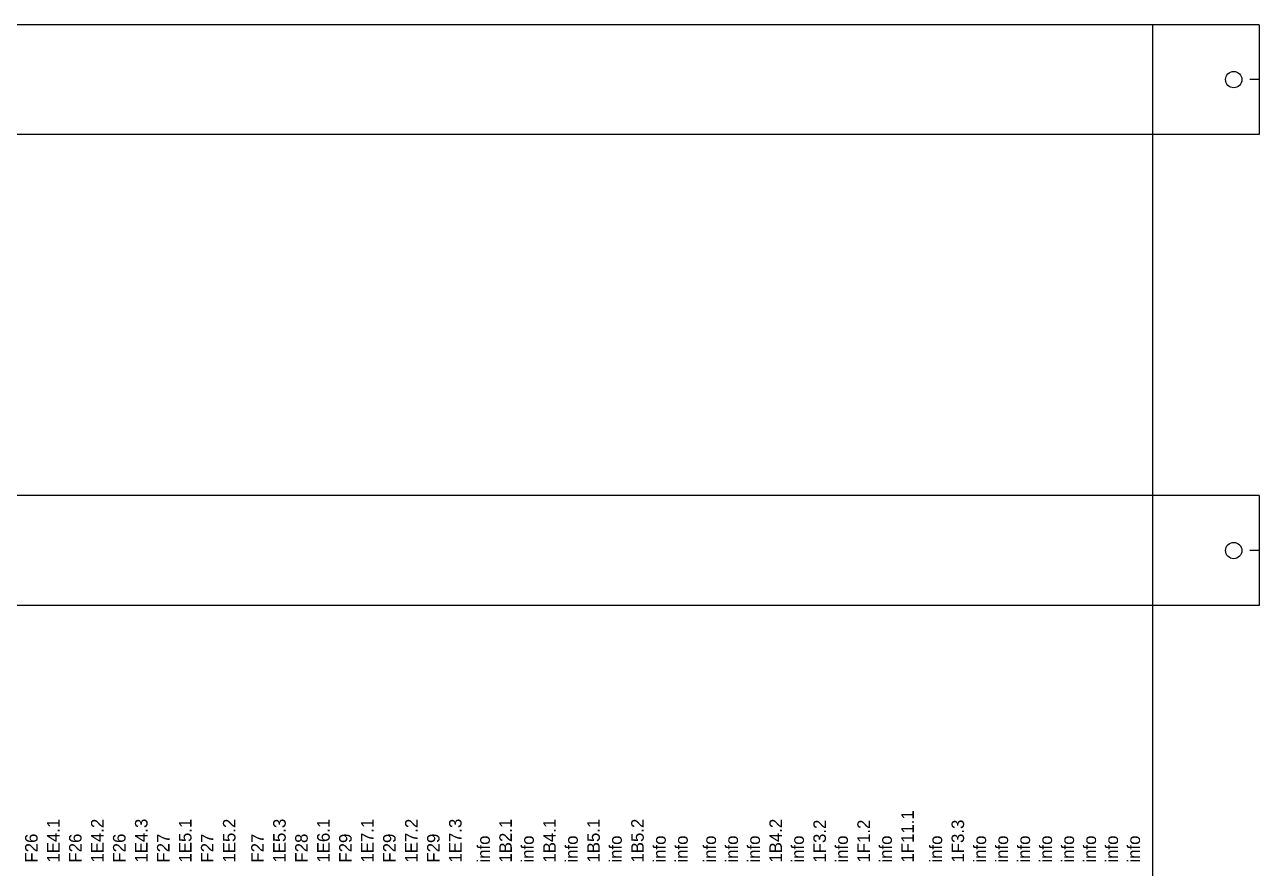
# Model space of a CAD drawing. Header units: millimetres. Extents: x 2151 to 5908, y -441 to 3322.
# Drawn here: x 3490.9 to 3884, y 1979.7 to 2248.4 of the extents above; entities that cross this region are included whole.
import ezdxf
from ezdxf.enums import TextEntityAlignment as Align

# ---------------------------------------------------------------- set-up
doc = ezdxf.new("R2010")
doc.units = ezdxf.units.MM
doc.layers.add('2DE_OBJ_Eti-Apparatus', color=7, linetype='Continuous', lineweight=25)
doc.styles.add('CP_ATTR', font='ARIAL.TTF')
doc.styles.add('CP_SIGNAL', font='cp_simplex.shx')

# ---------------------------------------------------------------- blocks, each defined once
blk = doc.blocks.new('2de_eti_9_4352_5ex0yz5')
at = {"linetype": 'Continuous'}
for p, q in [((716, 35), (0, 35)), ((716, 35), (716, 0)), ((716, 17.5), (713, 17.5)), ((716, 0), (0, 0))]:
    blk.add_line(p, q, dxfattribs=at)
blk.add_circle((707.85, 17.5), 2.6, dxfattribs=at)
at = {"linetype": 'ByBlock', "style": 'CP_ATTR', "flags": 9}
for tag in ['EL-STATUS', 'FUNCTION', 'ARTICLE-2', 'ARTICLE-1', 'WEIGHT', 'IP', 'CURRENT', 'LINK', 'OTHER', 'CHARACTER', 'POWER', 'VOLTAGE', 'PRODUCER', 'ORDER-NO', 'PRODUCT-TYPE', 'ARTICLE', 'GROUP', 'NUMBER', 'NAME']:
    blk.add_attdef(tag, text='', height=0.00005, dxfattribs=at).set_placement((0, 5), align=Align.MIDDLE_LEFT)

msp = doc.modelspace()

# ---------------------------------------------------------------- linework, layer by layer
at = {"color": 1}
msp.add_lwpolyline([(3850, 2248.43), (3850, 563.43)], dxfattribs=at)

# ---------------------------------------------------------------- block references
at = {"layer": '2DE_OBJ_Eti-Apparatus'}
for p in [(3168.02, 2213.43), (3168.02, 2063.43)]:
    msp.add_blockref('2de_eti_9_4352_5ex0yz5', p, dxfattribs=at)

# ---------------------------------------------------------------- texts
at = {"char_height": 4, "width": 50, "attachment_point": 1, "rotation": 90, "style": 'CP_SIGNAL'}
for s, insert in [('\\pxi0,l1,sm1,qj;1F11.1', (3770.02, 1977.54)), ('\\pxi0,l1,sm1,qj;1E4.1', (3498.02, 1977.54)), ('\\pxi0,l1,sm1,qj;1E4.2', (3512.02, 1977.54)), ('\\pxi0,l1,sm1,qj;1E4.3', (3526.02, 1977.54)), ('\\pxi0,l1,sm1,qj;1E5.1', (3540.02, 1977.54)), ('\\pxi0,l1,sm1,qj;1E5.2', (3554.02, 1977.54)), ('\\pxi0,l1,sm1,qj;1E5.3', (3570.02, 1977.54)), ('\\pxi0,l1,sm1,qj;1E6.1', (3584.02, 1977.54)), ('\\pxi0,l1,sm1,qj;1E7.1', (3598.02, 1977.54)), ('\\pxi0,l1,sm1,qj;1E7.2', (3612.02, 1977.54)), ('\\pxi0,l1,sm1,qj;1E7.3', (3626.02, 1977.54)), ('\\pxi0,l1,sm1,qj;1B2.1', (3642.02, 1977.54)), ('\\pxi0,l1,sm1,qj;1B4.1 ', (3656.02, 1977.54)), ('\\pxi0,l1,sm1,qj;1B5.1 ', (3670.02, 1977.54)), ('\\pxi0,l1,sm1,qj;1B5.2', (3684.02, 1977.54)), ('\\pxi0,l1,sm1,qj;1B4.2 ', (3728.02, 1977.54)), ('\\pxi0,l1,sm1,qj;1F3.2', (3742.02, 1977.54)), ('\\pxi0,l1,sm1,qj;1F1.2', (3756.02, 1977.54)), ('\\pxi0,l1,sm1,qj;1F3.3', (3786.02, 1977.54)), ('\\pxi0,l1,sm1,qj;F26', (3491.02, 1977.54)), ('\\pxi0,l1,sm1,qj;F26', (3505.02, 1977.54)), ('\\pxi0,l1,sm1,qj;F26', (3519.02, 1977.54)), ('\\pxi0,l1,sm1,qj;F27', (3533.02, 1977.54)), ('\\pxi0,l1,sm1,qj;F27', (3547.02, 1977.54)), ('\\pxi0,l1,sm1,qj;F27', (3563.02, 1977.54)), ('\\pxi0,l1,sm1,qj;F28', (3577.02, 1977.54)), ('\\pxi0,l1,sm1,qj;F29', (3591.02, 1977.54)), ('\\pxi0,l1,sm1,qj;F29', (3605.02, 1977.54)), ('\\pxi0,l1,sm1,qj;F29', (3619.02, 1977.54)), ('\\pxi0,l1,sm1,qj;info ', (3635.02, 1977.54)), ('\\pxi0,l1,sm1,qj;info ', (3649.02, 1977.54)), ('\\pxi0,l1,sm1,qj;info ', (3663.02, 1977.54)), ('\\pxi0,l1,sm1,qj;info ', (3677.02, 1977.54)), ('\\pxi0,l1,sm1,qj;info ', (3691.02, 1977.54)), ('\\pxi0,l1,sm1,qj;info', (3698.02, 1977.54)), ('\\pxi0,l1,sm1,qj;info ', (3707.02, 1977.54)), ('\\pxi0,l1,sm1,qj;info', (3714.02, 1977.54)), ('\\pxi0,l1,sm1,qj;info ', (3721.02, 1977.54)), ('\\pxi0,l1,sm1,qj;info ', (3735.02, 1977.54)), ('\\pxi0,l1,sm1,qj;info ', (3749.02, 1977.54)), ('\\pxi0,l1,sm1,qj;info ', (3763.02, 1977.54)), ('\\pxi0,l1,sm1,qj;info ', (3779.02, 1977.54)), ('\\pxi0,l1,sm1,qj;info ', (3793.02, 1977.54)), ('\\pxi0,l1,sm1,qj;info ', (3800.02, 1977.54)), ('\\pxi0,l1,sm1,qj;info ', (3807.02, 1977.54)), ('\\pxi0,l1,sm1,qj;info ', (3814.02, 1977.54)), ('\\pxi0,l1,sm1,qj;info ', (3821.02, 1977.54)), ('\\pxi0,l1,sm1,qj;info ', (3828.02, 1977.54)), ('\\pxi0,l1,sm1,qj;info ', (3835.02, 1977.54)), ('\\pxi0,l1,sm1,qj;info ', (3842.02, 1977.54))]:
    msp.add_mtext(s, dxfattribs=dict(at, insert=insert))

doc.saveas('drawing.dxf')
